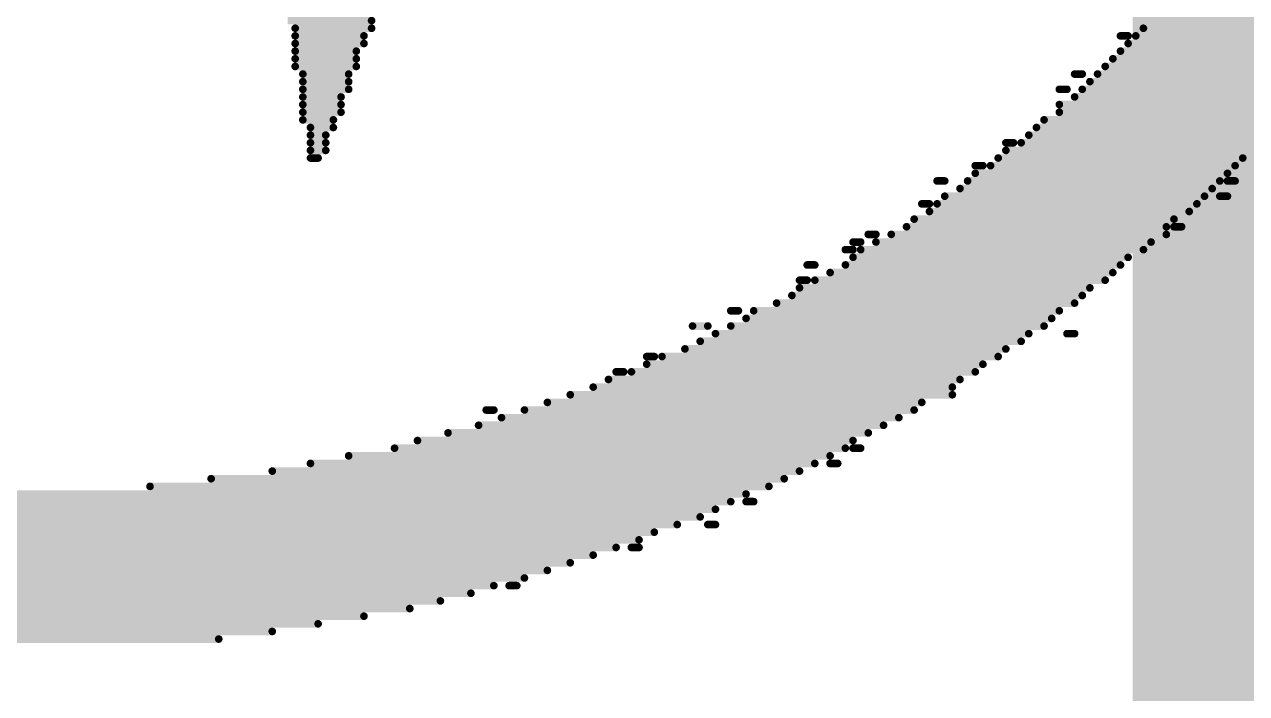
# Model space of a CAD drawing. Header units: inches. Extents: x -5 to 433, y -20 to 71.
# Drawn here: x 20.422 to 24.484, y 48.441 to 50.667 of the extents above; entities that cross this region are included whole.
import ezdxf

# ---------------------------------------------------------------- set-up
doc = ezdxf.new("R2010")
doc.units = ezdxf.units.IN
doc.layers.add('Bottom Overlay', color=54, linetype='Continuous')
doc.layers.add('Top Layer', color=1, linetype='Continuous')

msp = doc.modelspace()

# ---------------------------------------------------------------- hatches: boundary and pattern name
at = {"layer": 'Top Layer'}
for points in [[(24.1554, 38.5064), (29.1842, 38.5064), (29.1842, 54.4576), (24.1554, 54.4576)], [(24.1059, 10.3124), (26.7462, 10.3124), (26.7462, 54.0655), (24.1059, 54.0655)]]:
    msp.add_hatch(color=1, dxfattribs=at).paths.add_polyline_path(points)

# ---------------------------------------------------------------- linework, layer by layer
at = {"layer": 'Bottom Overlay'}
for points in [[(21.2966, 50.6794, 0.0254, 0.0254, 0), (21.576, 50.6794, 0.0254, 0.0254, 0)], [(21.322, 50.654, 0.0254, 0.0254, 0), (21.576, 50.654, 0.0254, 0.0254, 0)], [(24.1414, 50.654, 0.0254, 0.0254, 0), (24.878, 50.654, 0.0254, 0.0254, 0)], [(24.1668, 50.6794, 0.0254, 0.0254, 0), (24.878, 50.6794, 0.0254, 0.0254, 0)], [(21.322, 50.6286, 0.0254, 0.0254, 0), (21.5506, 50.6286, 0.0254, 0.0254, 0)], [(21.322, 50.6032, 0.0254, 0.0254, 0), (21.5506, 50.6032, 0.0254, 0.0254, 0)], [(24.0652, 50.6286, 0.0254, 0.0254, 0), (24.0906, 50.6286, 0.0254, 0.0254, 0)], [(24.0906, 50.6032, 0.0254, 0.0254, 0), (24.8272, 50.6032, 0.0254, 0.0254, 0)], [(24.116, 50.6286, 0.0254, 0.0254, 0), (24.8526, 50.6286, 0.0254, 0.0254, 0)], [(21.322, 50.5778, 0.0254, 0.0254, 0), (21.5252, 50.5778, 0.0254, 0.0254, 0)], [(24.0652, 50.5778, 0.0254, 0.0254, 0), (24.8018, 50.5778, 0.0254, 0.0254, 0)], [(21.322, 50.5524, 0.0254, 0.0254, 0), (21.5252, 50.5524, 0.0254, 0.0254, 0)], [(21.322, 50.527, 0.0254, 0.0254, 0), (21.5252, 50.527, 0.0254, 0.0254, 0)], [(24.0144, 50.527, 0.0254, 0.0254, 0), (24.7764, 50.527, 0.0254, 0.0254, 0)], [(24.0398, 50.5524, 0.0254, 0.0254, 0), (24.8018, 50.5524, 0.0254, 0.0254, 0)], [(21.3474, 50.5016, 0.0254, 0.0254, 0), (21.4998, 50.5016, 0.0254, 0.0254, 0)], [(23.9128, 50.5016, 0.0254, 0.0254, 0), (23.9382, 50.5016, 0.0254, 0.0254, 0)], [(23.989, 50.5016, 0.0254, 0.0254, 0), (24.751, 50.5016, 0.0254, 0.0254, 0)], [(21.3474, 50.4762, 0.0254, 0.0254, 0), (21.4998, 50.4762, 0.0254, 0.0254, 0)], [(21.3474, 50.4508, 0.0254, 0.0254, 0), (21.4998, 50.4508, 0.0254, 0.0254, 0)], [(23.862, 50.4508, 0.0254, 0.0254, 0), (23.8874, 50.4508, 0.0254, 0.0254, 0)], [(23.9382, 50.4508, 0.0254, 0.0254, 0), (24.7002, 50.4508, 0.0254, 0.0254, 0)], [(23.9636, 50.4762, 0.0254, 0.0254, 0), (24.751, 50.4762, 0.0254, 0.0254, 0)], [(21.3474, 50.4254, 0.0254, 0.0254, 0), (21.4744, 50.4254, 0.0254, 0.0254, 0)], [(21.3474, 50.4, 0.0254, 0.0254, 0), (21.4744, 50.4, 0.0254, 0.0254, 0)], [(23.862, 50.4, 0.0254, 0.0254, 0), (24.6494, 50.4, 0.0254, 0.0254, 0)], [(23.9128, 50.4254, 0.0254, 0.0254, 0), (24.6748, 50.4254, 0.0254, 0.0254, 0)], [(21.3474, 50.3746, 0.0254, 0.0254, 0), (21.4744, 50.3746, 0.0254, 0.0254, 0)], [(23.862, 50.3746, 0.0254, 0.0254, 0), (24.624, 50.3746, 0.0254, 0.0254, 0)], [(21.3474, 50.3492, 0.0254, 0.0254, 0), (21.449, 50.3492, 0.0254, 0.0254, 0)], [(21.3728, 50.3238, 0.0254, 0.0254, 0), (21.449, 50.3238, 0.0254, 0.0254, 0)], [(23.7858, 50.3238, 0.0254, 0.0254, 0), (24.5732, 50.3238, 0.0254, 0.0254, 0)], [(23.8112, 50.3492, 0.0254, 0.0254, 0), (24.5986, 50.3492, 0.0254, 0.0254, 0)], [(21.3728, 50.2984, 0.0254, 0.0254, 0), (21.4236, 50.2984, 0.0254, 0.0254, 0)], [(23.7604, 50.2984, 0.0254, 0.0254, 0), (24.5478, 50.2984, 0.0254, 0.0254, 0)], [(21.3728, 50.273, 0.0254, 0.0254, 0), (21.4236, 50.273, 0.0254, 0.0254, 0)], [(21.3728, 50.2476, 0.0254, 0.0254, 0), (21.4236, 50.2476, 0.0254, 0.0254, 0)], [(23.6842, 50.273, 0.0254, 0.0254, 0), (23.7096, 50.273, 0.0254, 0.0254, 0)], [(23.6842, 50.2476, 0.0254, 0.0254, 0), (24.497, 50.2476, 0.0254, 0.0254, 0)], [(23.735, 50.273, 0.0254, 0.0254, 0), (24.5224, 50.273, 0.0254, 0.0254, 0)], [(21.3728, 50.2222, 0.0254, 0.0254, 0), (21.3982, 50.2222, 0.0254, 0.0254, 0)], [(23.5826, 50.1968, 0.0254, 0.0254, 0), (23.608, 50.1968, 0.0254, 0.0254, 0)], [(23.6334, 50.1968, 0.0254, 0.0254, 0), (24.4462, 50.1968, 0.0254, 0.0254, 0)], [(23.6588, 50.2222, 0.0254, 0.0254, 0), (24.4716, 50.2222, 0.0254, 0.0254, 0)], [(23.5826, 50.1714, 0.0254, 0.0254, 0), (24.4208, 50.1714, 0.0254, 0.0254, 0)], [(23.4556, 50.146, 0.0254, 0.0254, 0), (23.481, 50.146, 0.0254, 0.0254, 0)], [(23.5318, 50.1206, 0.0254, 0.0254, 0), (24.37, 50.1206, 0.0254, 0.0254, 0)], [(23.5572, 50.146, 0.0254, 0.0254, 0), (24.3954, 50.146, 0.0254, 0.0254, 0)], [(24.4208, 50.146, 0.0254, 0.0254, 0), (24.4462, 50.146, 0.0254, 0.0254, 0)], [(23.481, 50.0952, 0.0254, 0.0254, 0), (24.3446, 50.0952, 0.0254, 0.0254, 0)], [(24.3954, 50.0952, 0.0254, 0.0254, 0), (24.4208, 50.0952, 0.0254, 0.0254, 0)], [(23.4048, 50.0698, 0.0254, 0.0254, 0), (23.4302, 50.0698, 0.0254, 0.0254, 0)], [(23.4302, 50.0444, 0.0254, 0.0254, 0), (24.2938, 50.0444, 0.0254, 0.0254, 0)], [(23.4556, 50.0698, 0.0254, 0.0254, 0), (24.3192, 50.0698, 0.0254, 0.0254, 0)], [(23.354, 49.9936, 0.0254, 0.0254, 0), (24.2176, 49.9936, 0.0254, 0.0254, 0)], [(23.3794, 50.019, 0.0254, 0.0254, 0), (24.243, 50.019, 0.0254, 0.0254, 0)], [(24.243, 49.9936, 0.0254, 0.0254, 0), (24.2684, 49.9936, 0.0254, 0.0254, 0)], [(23.227, 49.9682, 0.0254, 0.0254, 0), (23.2524, 49.9682, 0.0254, 0.0254, 0)], [(23.3032, 49.9682, 0.0254, 0.0254, 0), (24.2176, 49.9682, 0.0254, 0.0254, 0)], [(23.1508, 49.9174, 0.0254, 0.0254, 0), (23.1762, 49.9174, 0.0254, 0.0254, 0)], [(23.1762, 49.9428, 0.0254, 0.0254, 0), (23.2016, 49.9428, 0.0254, 0.0254, 0)], [(23.2016, 49.9174, 0.0254, 0.0254, 0), (24.1414, 49.9174, 0.0254, 0.0254, 0)], [(23.2524, 49.9428, 0.0254, 0.0254, 0), (24.1668, 49.9428, 0.0254, 0.0254, 0)], [(23.1762, 49.892, 0.0254, 0.0254, 0), (24.0906, 49.892, 0.0254, 0.0254, 0)], [(23.0238, 49.8666, 0.0254, 0.0254, 0), (23.0492, 49.8666, 0.0254, 0.0254, 0)], [(23.1, 49.8412, 0.0254, 0.0254, 0), (24.0398, 49.8412, 0.0254, 0.0254, 0)], [(23.1508, 49.8666, 0.0254, 0.0254, 0), (24.0652, 49.8666, 0.0254, 0.0254, 0)], [(22.9984, 49.8158, 0.0254, 0.0254, 0), (23.0238, 49.8158, 0.0254, 0.0254, 0)], [(22.9984, 49.7904, 0.0254, 0.0254, 0), (23.9636, 49.7904, 0.0254, 0.0254, 0)], [(23.0492, 49.8158, 0.0254, 0.0254, 0), (24.0144, 49.8158, 0.0254, 0.0254, 0)], [(22.973, 49.765, 0.0254, 0.0254, 0), (23.9382, 49.765, 0.0254, 0.0254, 0)], [(22.7698, 49.7142, 0.0254, 0.0254, 0), (22.7952, 49.7142, 0.0254, 0.0254, 0)], [(22.846, 49.7142, 0.0254, 0.0254, 0), (23.862, 49.7142, 0.0254, 0.0254, 0)], [(22.9222, 49.7396, 0.0254, 0.0254, 0), (23.9128, 49.7396, 0.0254, 0.0254, 0)], [(22.8206, 49.6888, 0.0254, 0.0254, 0), (23.8366, 49.6888, 0.0254, 0.0254, 0)], [(22.6428, 49.6634, 0.0254, 0.0254, 0), (22.6936, 49.6634, 0.0254, 0.0254, 0)], [(22.719, 49.638, 0.0254, 0.0254, 0), (23.7604, 49.638, 0.0254, 0.0254, 0)], [(22.7698, 49.6634, 0.0254, 0.0254, 0), (23.8112, 49.6634, 0.0254, 0.0254, 0)], [(23.8874, 49.638, 0.0254, 0.0254, 0), (23.9128, 49.638, 0.0254, 0.0254, 0)], [(22.6174, 49.5872, 0.0254, 0.0254, 0), (23.6842, 49.5872, 0.0254, 0.0254, 0)], [(22.6682, 49.6126, 0.0254, 0.0254, 0), (23.735, 49.6126, 0.0254, 0.0254, 0)], [(22.4904, 49.5618, 0.0254, 0.0254, 0), (22.5158, 49.5618, 0.0254, 0.0254, 0)], [(22.5412, 49.5618, 0.0254, 0.0254, 0), (23.6588, 49.5618, 0.0254, 0.0254, 0)], [(22.3888, 49.511, 0.0254, 0.0254, 0), (22.4142, 49.511, 0.0254, 0.0254, 0)], [(22.4396, 49.511, 0.0254, 0.0254, 0), (23.5826, 49.511, 0.0254, 0.0254, 0)], [(22.4904, 49.5364, 0.0254, 0.0254, 0), (23.608, 49.5364, 0.0254, 0.0254, 0)], [(22.3634, 49.4856, 0.0254, 0.0254, 0), (23.5318, 49.4856, 0.0254, 0.0254, 0)], [(22.2364, 49.4348, 0.0254, 0.0254, 0), (23.5064, 49.4348, 0.0254, 0.0254, 0)], [(22.3126, 49.4602, 0.0254, 0.0254, 0), (23.5064, 49.4602, 0.0254, 0.0254, 0)], [(21.957, 49.384, 0.0254, 0.0254, 0), (21.9824, 49.384, 0.0254, 0.0254, 0)], [(22.084, 49.384, 0.0254, 0.0254, 0), (23.3794, 49.384, 0.0254, 0.0254, 0)], [(22.1602, 49.4094, 0.0254, 0.0254, 0), (23.4048, 49.4094, 0.0254, 0.0254, 0)], [(22.0078, 49.3586, 0.0254, 0.0254, 0), (23.3286, 49.3586, 0.0254, 0.0254, 0)], [(21.83, 49.3078, 0.0254, 0.0254, 0), (23.227, 49.3078, 0.0254, 0.0254, 0)], [(21.9316, 49.3332, 0.0254, 0.0254, 0), (23.2778, 49.3332, 0.0254, 0.0254, 0)], [(21.7284, 49.2824, 0.0254, 0.0254, 0), (23.1762, 49.2824, 0.0254, 0.0254, 0)], [(21.4998, 49.2316, 0.0254, 0.0254, 0), (23.1, 49.2316, 0.0254, 0.0254, 0)], [(21.6522, 49.257, 0.0254, 0.0254, 0), (23.1508, 49.257, 0.0254, 0.0254, 0)], [(23.1762, 49.257, 0.0254, 0.0254, 0), (23.2016, 49.257, 0.0254, 0.0254, 0)], [(21.3728, 49.2062, 0.0254, 0.0254, 0), (23.0492, 49.2062, 0.0254, 0.0254, 0)], [(23.1, 49.2062, 0.0254, 0.0254, 0), (23.1254, 49.2062, 0.0254, 0.0254, 0)], [(21.0426, 49.1554, 0.0254, 0.0254, 0), (22.9476, 49.1554, 0.0254, 0.0254, 0)], [(21.2458, 49.1808, 0.0254, 0.0254, 0), (22.9984, 49.1808, 0.0254, 0.0254, 0)], [(18.02, 49.1046, 0.0254, 0.0254, 0), (22.8206, 49.1046, 0.0254, 0.0254, 0)], [(20.8394, 49.13, 0.0254, 0.0254, 0), (22.8968, 49.13, 0.0254, 0.0254, 0)], [(18.0454, 49.0792, 0.0254, 0.0254, 0), (22.7698, 49.0792, 0.0254, 0.0254, 0)], [(22.8206, 49.0792, 0.0254, 0.0254, 0), (22.846, 49.0792, 0.0254, 0.0254, 0)], [(18.1216, 49.0538, 0.0254, 0.0254, 0), (22.719, 49.0538, 0.0254, 0.0254, 0)], [(18.1978, 49.0284, 0.0254, 0.0254, 0), (22.6682, 49.0284, 0.0254, 0.0254, 0)], [(18.2486, 49.003, 0.0254, 0.0254, 0), (22.592, 49.003, 0.0254, 0.0254, 0)], [(22.6936, 49.003, 0.0254, 0.0254, 0), (22.719, 49.003, 0.0254, 0.0254, 0)], [(18.2994, 48.9776, 0.0254, 0.0254, 0), (22.5158, 48.9776, 0.0254, 0.0254, 0)], [(18.3756, 48.9522, 0.0254, 0.0254, 0), (22.465, 48.9522, 0.0254, 0.0254, 0)], [(18.4264, 48.9268, 0.0254, 0.0254, 0), (22.3888, 48.9268, 0.0254, 0.0254, 0)], [(18.528, 48.9014, 0.0254, 0.0254, 0), (22.3126, 48.9014, 0.0254, 0.0254, 0)], [(22.4396, 48.9268, 0.0254, 0.0254, 0), (22.465, 48.9268, 0.0254, 0.0254, 0)], [(18.6042, 48.876, 0.0254, 0.0254, 0), (22.2364, 48.876, 0.0254, 0.0254, 0)], [(18.6804, 48.8506, 0.0254, 0.0254, 0), (22.1602, 48.8506, 0.0254, 0.0254, 0)], [(18.7566, 48.8252, 0.0254, 0.0254, 0), (22.084, 48.8252, 0.0254, 0.0254, 0)], [(18.8582, 48.7998, 0.0254, 0.0254, 0), (21.9824, 48.7998, 0.0254, 0.0254, 0)], [(22.0332, 48.7998, 0.0254, 0.0254, 0), (22.0586, 48.7998, 0.0254, 0.0254, 0)], [(18.9344, 48.7744, 0.0254, 0.0254, 0), (21.9062, 48.7744, 0.0254, 0.0254, 0)], [(19.036, 48.749, 0.0254, 0.0254, 0), (21.8046, 48.749, 0.0254, 0.0254, 0)], [(19.163, 48.7236, 0.0254, 0.0254, 0), (21.703, 48.7236, 0.0254, 0.0254, 0)], [(19.29, 48.6982, 0.0254, 0.0254, 0), (21.5506, 48.6982, 0.0254, 0.0254, 0)], [(19.4424, 48.6728, 0.0254, 0.0254, 0), (21.3982, 48.6728, 0.0254, 0.0254, 0)], [(19.5948, 48.6474, 0.0254, 0.0254, 0), (21.2458, 48.6474, 0.0254, 0.0254, 0)], [(19.7472, 48.622, 0.0254, 0.0254, 0), (21.068, 48.622, 0.0254, 0.0254, 0)]]:
    msp.add_lwpolyline(points, format="xyseb", dxfattribs=at)
for points in [[(21.3157, 50.654, 0.0127, 0.0127, 1), (21.3284, 50.654, 0.0127, 0.0127, 1)], [(21.5697, 50.6794, 0.0127, 0.0127, 1), (21.5824, 50.6794, 0.0127, 0.0127, 1)], [(21.5697, 50.654, 0.0127, 0.0127, 1), (21.5824, 50.654, 0.0127, 0.0127, 1)], [(24.1351, 50.654, 0.0127, 0.0127, 1), (24.1478, 50.654, 0.0127, 0.0127, 1)], [(21.3157, 50.6286, 0.0127, 0.0127, 1), (21.3284, 50.6286, 0.0127, 0.0127, 1)], [(21.3157, 50.6032, 0.0127, 0.0127, 1), (21.3284, 50.6032, 0.0127, 0.0127, 1)], [(21.5443, 50.6286, 0.0127, 0.0127, 1), (21.557, 50.6286, 0.0127, 0.0127, 1)], [(21.5443, 50.6032, 0.0127, 0.0127, 1), (21.557, 50.6032, 0.0127, 0.0127, 1)], [(24.0589, 50.6286, 0.0127, 0.0127, 1), (24.0716, 50.6286, 0.0127, 0.0127, 1)], [(24.0843, 50.6286, 0.0127, 0.0127, 1), (24.097, 50.6286, 0.0127, 0.0127, 1)], [(24.0843, 50.6032, 0.0127, 0.0127, 1), (24.097, 50.6032, 0.0127, 0.0127, 1)], [(24.1097, 50.6286, 0.0127, 0.0127, 1), (24.1224, 50.6286, 0.0127, 0.0127, 1)], [(21.3157, 50.5778, 0.0127, 0.0127, 1), (21.3284, 50.5778, 0.0127, 0.0127, 1)], [(21.5189, 50.5778, 0.0127, 0.0127, 1), (21.5316, 50.5778, 0.0127, 0.0127, 1)], [(24.0589, 50.5778, 0.0127, 0.0127, 1), (24.0716, 50.5778, 0.0127, 0.0127, 1)], [(21.3157, 50.5524, 0.0127, 0.0127, 1), (21.3284, 50.5524, 0.0127, 0.0127, 1)], [(21.3157, 50.527, 0.0127, 0.0127, 1), (21.3284, 50.527, 0.0127, 0.0127, 1)], [(21.5189, 50.5524, 0.0127, 0.0127, 1), (21.5316, 50.5524, 0.0127, 0.0127, 1)], [(21.5189, 50.527, 0.0127, 0.0127, 1), (21.5316, 50.527, 0.0127, 0.0127, 1)], [(24.0081, 50.527, 0.0127, 0.0127, 1), (24.0208, 50.527, 0.0127, 0.0127, 1)], [(24.0335, 50.5524, 0.0127, 0.0127, 1), (24.0462, 50.5524, 0.0127, 0.0127, 1)], [(21.3411, 50.5016, 0.0127, 0.0127, 1), (21.3538, 50.5016, 0.0127, 0.0127, 1)], [(21.4935, 50.5016, 0.0127, 0.0127, 1), (21.5062, 50.5016, 0.0127, 0.0127, 1)], [(23.9065, 50.5016, 0.0127, 0.0127, 1), (23.9192, 50.5016, 0.0127, 0.0127, 1)], [(23.9319, 50.5016, 0.0127, 0.0127, 1), (23.9446, 50.5016, 0.0127, 0.0127, 1)], [(23.9827, 50.5016, 0.0127, 0.0127, 1), (23.9954, 50.5016, 0.0127, 0.0127, 1)], [(21.3411, 50.4762, 0.0127, 0.0127, 1), (21.3538, 50.4762, 0.0127, 0.0127, 1)], [(21.3411, 50.4508, 0.0127, 0.0127, 1), (21.3538, 50.4508, 0.0127, 0.0127, 1)], [(21.4935, 50.4762, 0.0127, 0.0127, 1), (21.5062, 50.4762, 0.0127, 0.0127, 1)], [(21.4935, 50.4508, 0.0127, 0.0127, 1), (21.5062, 50.4508, 0.0127, 0.0127, 1)], [(23.8557, 50.4508, 0.0127, 0.0127, 1), (23.8684, 50.4508, 0.0127, 0.0127, 1)], [(23.8811, 50.4508, 0.0127, 0.0127, 1), (23.8938, 50.4508, 0.0127, 0.0127, 1)], [(23.9319, 50.4508, 0.0127, 0.0127, 1), (23.9446, 50.4508, 0.0127, 0.0127, 1)], [(23.9573, 50.4762, 0.0127, 0.0127, 1), (23.97, 50.4762, 0.0127, 0.0127, 1)], [(21.3411, 50.4254, 0.0127, 0.0127, 1), (21.3538, 50.4254, 0.0127, 0.0127, 1)], [(21.3411, 50.4, 0.0127, 0.0127, 1), (21.3538, 50.4, 0.0127, 0.0127, 1)], [(21.4681, 50.4254, 0.0127, 0.0127, 1), (21.4808, 50.4254, 0.0127, 0.0127, 1)], [(21.4681, 50.4, 0.0127, 0.0127, 1), (21.4808, 50.4, 0.0127, 0.0127, 1)], [(23.8557, 50.4, 0.0127, 0.0127, 1), (23.8684, 50.4, 0.0127, 0.0127, 1)], [(23.9065, 50.4254, 0.0127, 0.0127, 1), (23.9192, 50.4254, 0.0127, 0.0127, 1)], [(21.3411, 50.3746, 0.0127, 0.0127, 1), (21.3538, 50.3746, 0.0127, 0.0127, 1)], [(21.4681, 50.3746, 0.0127, 0.0127, 1), (21.4808, 50.3746, 0.0127, 0.0127, 1)], [(23.8557, 50.3746, 0.0127, 0.0127, 1), (23.8684, 50.3746, 0.0127, 0.0127, 1)], [(21.3411, 50.3492, 0.0127, 0.0127, 1), (21.3538, 50.3492, 0.0127, 0.0127, 1)], [(21.3665, 50.3238, 0.0127, 0.0127, 1), (21.3792, 50.3238, 0.0127, 0.0127, 1)], [(21.4427, 50.3492, 0.0127, 0.0127, 1), (21.4554, 50.3492, 0.0127, 0.0127, 1)], [(21.4427, 50.3238, 0.0127, 0.0127, 1), (21.4554, 50.3238, 0.0127, 0.0127, 1)], [(23.7795, 50.3238, 0.0127, 0.0127, 1), (23.7922, 50.3238, 0.0127, 0.0127, 1)], [(23.8049, 50.3492, 0.0127, 0.0127, 1), (23.8176, 50.3492, 0.0127, 0.0127, 1)], [(21.3665, 50.2984, 0.0127, 0.0127, 1), (21.3792, 50.2984, 0.0127, 0.0127, 1)], [(21.4173, 50.2984, 0.0127, 0.0127, 1), (21.43, 50.2984, 0.0127, 0.0127, 1)], [(23.7541, 50.2984, 0.0127, 0.0127, 1), (23.7668, 50.2984, 0.0127, 0.0127, 1)], [(21.3665, 50.273, 0.0127, 0.0127, 1), (21.3792, 50.273, 0.0127, 0.0127, 1)], [(21.3665, 50.2476, 0.0127, 0.0127, 1), (21.3792, 50.2476, 0.0127, 0.0127, 1)], [(21.4173, 50.273, 0.0127, 0.0127, 1), (21.43, 50.273, 0.0127, 0.0127, 1)], [(21.4173, 50.2476, 0.0127, 0.0127, 1), (21.43, 50.2476, 0.0127, 0.0127, 1)], [(23.6779, 50.273, 0.0127, 0.0127, 1), (23.6906, 50.273, 0.0127, 0.0127, 1)], [(23.6779, 50.2476, 0.0127, 0.0127, 1), (23.6906, 50.2476, 0.0127, 0.0127, 1)], [(23.7033, 50.273, 0.0127, 0.0127, 1), (23.716, 50.273, 0.0127, 0.0127, 1)], [(23.7287, 50.273, 0.0127, 0.0127, 1), (23.7414, 50.273, 0.0127, 0.0127, 1)], [(21.3665, 50.2222, 0.0127, 0.0127, 1), (21.3792, 50.2222, 0.0127, 0.0127, 1)], [(21.3919, 50.2222, 0.0127, 0.0127, 1), (21.4046, 50.2222, 0.0127, 0.0127, 1)], [(23.5763, 50.1968, 0.0127, 0.0127, 1), (23.589, 50.1968, 0.0127, 0.0127, 1)], [(23.6017, 50.1968, 0.0127, 0.0127, 1), (23.6144, 50.1968, 0.0127, 0.0127, 1)], [(23.6271, 50.1968, 0.0127, 0.0127, 1), (23.6398, 50.1968, 0.0127, 0.0127, 1)], [(23.6525, 50.2222, 0.0127, 0.0127, 1), (23.6652, 50.2222, 0.0127, 0.0127, 1)], [(24.4399, 50.1968, 0.0127, 0.0127, 1), (24.4526, 50.1968, 0.0127, 0.0127, 1)], [(24.4653, 50.2222, 0.0127, 0.0127, 1), (24.478, 50.2222, 0.0127, 0.0127, 1)], [(23.5763, 50.1714, 0.0127, 0.0127, 1), (23.589, 50.1714, 0.0127, 0.0127, 1)], [(24.4145, 50.1714, 0.0127, 0.0127, 1), (24.4272, 50.1714, 0.0127, 0.0127, 1)], [(23.4493, 50.146, 0.0127, 0.0127, 1), (23.462, 50.146, 0.0127, 0.0127, 1)], [(23.4747, 50.146, 0.0127, 0.0127, 1), (23.4874, 50.146, 0.0127, 0.0127, 1)], [(23.5255, 50.1206, 0.0127, 0.0127, 1), (23.5382, 50.1206, 0.0127, 0.0127, 1)], [(23.5509, 50.146, 0.0127, 0.0127, 1), (23.5636, 50.146, 0.0127, 0.0127, 1)], [(24.3637, 50.1206, 0.0127, 0.0127, 1), (24.3764, 50.1206, 0.0127, 0.0127, 1)], [(24.3891, 50.146, 0.0127, 0.0127, 1), (24.4018, 50.146, 0.0127, 0.0127, 1)], [(24.4145, 50.146, 0.0127, 0.0127, 1), (24.4272, 50.146, 0.0127, 0.0127, 1)], [(24.4399, 50.146, 0.0127, 0.0127, 1), (24.4526, 50.146, 0.0127, 0.0127, 1)], [(23.4747, 50.0952, 0.0127, 0.0127, 1), (23.4874, 50.0952, 0.0127, 0.0127, 1)], [(24.3383, 50.0952, 0.0127, 0.0127, 1), (24.351, 50.0952, 0.0127, 0.0127, 1)], [(24.3891, 50.0952, 0.0127, 0.0127, 1), (24.4018, 50.0952, 0.0127, 0.0127, 1)], [(24.4145, 50.0952, 0.0127, 0.0127, 1), (24.4272, 50.0952, 0.0127, 0.0127, 1)], [(23.3985, 50.0698, 0.0127, 0.0127, 1), (23.4112, 50.0698, 0.0127, 0.0127, 1)], [(23.4239, 50.0698, 0.0127, 0.0127, 1), (23.4366, 50.0698, 0.0127, 0.0127, 1)], [(23.4239, 50.0444, 0.0127, 0.0127, 1), (23.4366, 50.0444, 0.0127, 0.0127, 1)], [(23.4493, 50.0698, 0.0127, 0.0127, 1), (23.462, 50.0698, 0.0127, 0.0127, 1)], [(24.2875, 50.0444, 0.0127, 0.0127, 1), (24.3002, 50.0444, 0.0127, 0.0127, 1)], [(24.3129, 50.0698, 0.0127, 0.0127, 1), (24.3256, 50.0698, 0.0127, 0.0127, 1)], [(23.3477, 49.9936, 0.0127, 0.0127, 1), (23.3604, 49.9936, 0.0127, 0.0127, 1)], [(23.3731, 50.019, 0.0127, 0.0127, 1), (23.3858, 50.019, 0.0127, 0.0127, 1)], [(24.2113, 49.9936, 0.0127, 0.0127, 1), (24.224, 49.9936, 0.0127, 0.0127, 1)], [(24.2367, 50.019, 0.0127, 0.0127, 1), (24.2494, 50.019, 0.0127, 0.0127, 1)], [(24.2367, 49.9936, 0.0127, 0.0127, 1), (24.2494, 49.9936, 0.0127, 0.0127, 1)], [(24.2621, 49.9936, 0.0127, 0.0127, 1), (24.2748, 49.9936, 0.0127, 0.0127, 1)], [(23.2207, 49.9682, 0.0127, 0.0127, 1), (23.2334, 49.9682, 0.0127, 0.0127, 1)], [(23.2461, 49.9682, 0.0127, 0.0127, 1), (23.2588, 49.9682, 0.0127, 0.0127, 1)], [(23.2969, 49.9682, 0.0127, 0.0127, 1), (23.3096, 49.9682, 0.0127, 0.0127, 1)], [(24.2113, 49.9682, 0.0127, 0.0127, 1), (24.224, 49.9682, 0.0127, 0.0127, 1)], [(23.1445, 49.9174, 0.0127, 0.0127, 1), (23.1572, 49.9174, 0.0127, 0.0127, 1)], [(23.1699, 49.9428, 0.0127, 0.0127, 1), (23.1826, 49.9428, 0.0127, 0.0127, 1)], [(23.1699, 49.9174, 0.0127, 0.0127, 1), (23.1826, 49.9174, 0.0127, 0.0127, 1)], [(23.1953, 49.9428, 0.0127, 0.0127, 1), (23.208, 49.9428, 0.0127, 0.0127, 1)], [(23.1953, 49.9174, 0.0127, 0.0127, 1), (23.208, 49.9174, 0.0127, 0.0127, 1)], [(23.2461, 49.9428, 0.0127, 0.0127, 1), (23.2588, 49.9428, 0.0127, 0.0127, 1)], [(24.1351, 49.9174, 0.0127, 0.0127, 1), (24.1478, 49.9174, 0.0127, 0.0127, 1)], [(24.1605, 49.9428, 0.0127, 0.0127, 1), (24.1732, 49.9428, 0.0127, 0.0127, 1)], [(23.1699, 49.892, 0.0127, 0.0127, 1), (23.1826, 49.892, 0.0127, 0.0127, 1)], [(24.0843, 49.892, 0.0127, 0.0127, 1), (24.097, 49.892, 0.0127, 0.0127, 1)], [(23.0175, 49.8666, 0.0127, 0.0127, 1), (23.0302, 49.8666, 0.0127, 0.0127, 1)], [(23.0429, 49.8666, 0.0127, 0.0127, 1), (23.0556, 49.8666, 0.0127, 0.0127, 1)], [(23.0937, 49.8412, 0.0127, 0.0127, 1), (23.1064, 49.8412, 0.0127, 0.0127, 1)], [(23.1445, 49.8666, 0.0127, 0.0127, 1), (23.1572, 49.8666, 0.0127, 0.0127, 1)], [(24.0335, 49.8412, 0.0127, 0.0127, 1), (24.0462, 49.8412, 0.0127, 0.0127, 1)], [(24.0589, 49.8666, 0.0127, 0.0127, 1), (24.0716, 49.8666, 0.0127, 0.0127, 1)], [(22.9921, 49.8158, 0.0127, 0.0127, 1), (23.0048, 49.8158, 0.0127, 0.0127, 1)], [(22.9921, 49.7904, 0.0127, 0.0127, 1), (23.0048, 49.7904, 0.0127, 0.0127, 1)], [(23.0175, 49.8158, 0.0127, 0.0127, 1), (23.0302, 49.8158, 0.0127, 0.0127, 1)], [(23.0429, 49.8158, 0.0127, 0.0127, 1), (23.0556, 49.8158, 0.0127, 0.0127, 1)], [(23.9573, 49.7904, 0.0127, 0.0127, 1), (23.97, 49.7904, 0.0127, 0.0127, 1)], [(24.0081, 49.8158, 0.0127, 0.0127, 1), (24.0208, 49.8158, 0.0127, 0.0127, 1)], [(22.9667, 49.765, 0.0127, 0.0127, 1), (22.9794, 49.765, 0.0127, 0.0127, 1)], [(23.9319, 49.765, 0.0127, 0.0127, 1), (23.9446, 49.765, 0.0127, 0.0127, 1)], [(22.7635, 49.7142, 0.0127, 0.0127, 1), (22.7762, 49.7142, 0.0127, 0.0127, 1)], [(22.7889, 49.7142, 0.0127, 0.0127, 1), (22.8016, 49.7142, 0.0127, 0.0127, 1)], [(22.8397, 49.7142, 0.0127, 0.0127, 1), (22.8524, 49.7142, 0.0127, 0.0127, 1)], [(22.9159, 49.7396, 0.0127, 0.0127, 1), (22.9286, 49.7396, 0.0127, 0.0127, 1)], [(23.8557, 49.7142, 0.0127, 0.0127, 1), (23.8684, 49.7142, 0.0127, 0.0127, 1)], [(23.9065, 49.7396, 0.0127, 0.0127, 1), (23.9192, 49.7396, 0.0127, 0.0127, 1)], [(22.8143, 49.6888, 0.0127, 0.0127, 1), (22.827, 49.6888, 0.0127, 0.0127, 1)], [(23.8303, 49.6888, 0.0127, 0.0127, 1), (23.843, 49.6888, 0.0127, 0.0127, 1)], [(22.6365, 49.6634, 0.0127, 0.0127, 1), (22.6492, 49.6634, 0.0127, 0.0127, 1)], [(22.6873, 49.6634, 0.0127, 0.0127, 1), (22.7, 49.6634, 0.0127, 0.0127, 1)], [(22.7127, 49.638, 0.0127, 0.0127, 1), (22.7254, 49.638, 0.0127, 0.0127, 1)], [(22.7635, 49.6634, 0.0127, 0.0127, 1), (22.7762, 49.6634, 0.0127, 0.0127, 1)], [(23.7541, 49.638, 0.0127, 0.0127, 1), (23.7668, 49.638, 0.0127, 0.0127, 1)], [(23.8049, 49.6634, 0.0127, 0.0127, 1), (23.8176, 49.6634, 0.0127, 0.0127, 1)], [(23.8811, 49.638, 0.0127, 0.0127, 1), (23.8938, 49.638, 0.0127, 0.0127, 1)], [(23.9065, 49.638, 0.0127, 0.0127, 1), (23.9192, 49.638, 0.0127, 0.0127, 1)], [(22.6111, 49.5872, 0.0127, 0.0127, 1), (22.6238, 49.5872, 0.0127, 0.0127, 1)], [(22.6619, 49.6126, 0.0127, 0.0127, 1), (22.6746, 49.6126, 0.0127, 0.0127, 1)], [(23.6779, 49.5872, 0.0127, 0.0127, 1), (23.6906, 49.5872, 0.0127, 0.0127, 1)], [(23.7287, 49.6126, 0.0127, 0.0127, 1), (23.7414, 49.6126, 0.0127, 0.0127, 1)], [(22.4841, 49.5618, 0.0127, 0.0127, 1), (22.4968, 49.5618, 0.0127, 0.0127, 1)], [(22.5095, 49.5618, 0.0127, 0.0127, 1), (22.5222, 49.5618, 0.0127, 0.0127, 1)], [(22.5349, 49.5618, 0.0127, 0.0127, 1), (22.5476, 49.5618, 0.0127, 0.0127, 1)], [(23.6525, 49.5618, 0.0127, 0.0127, 1), (23.6652, 49.5618, 0.0127, 0.0127, 1)], [(22.3825, 49.511, 0.0127, 0.0127, 1), (22.3952, 49.511, 0.0127, 0.0127, 1)], [(22.4079, 49.511, 0.0127, 0.0127, 1), (22.4206, 49.511, 0.0127, 0.0127, 1)], [(22.4333, 49.511, 0.0127, 0.0127, 1), (22.446, 49.511, 0.0127, 0.0127, 1)], [(22.4841, 49.5364, 0.0127, 0.0127, 1), (22.4968, 49.5364, 0.0127, 0.0127, 1)], [(23.5763, 49.511, 0.0127, 0.0127, 1), (23.589, 49.511, 0.0127, 0.0127, 1)], [(23.6017, 49.5364, 0.0127, 0.0127, 1), (23.6144, 49.5364, 0.0127, 0.0127, 1)], [(22.3571, 49.4856, 0.0127, 0.0127, 1), (22.3698, 49.4856, 0.0127, 0.0127, 1)], [(23.5255, 49.4856, 0.0127, 0.0127, 1), (23.5382, 49.4856, 0.0127, 0.0127, 1)], [(22.2301, 49.4348, 0.0127, 0.0127, 1), (22.2428, 49.4348, 0.0127, 0.0127, 1)], [(22.3063, 49.4602, 0.0127, 0.0127, 1), (22.319, 49.4602, 0.0127, 0.0127, 1)], [(23.5001, 49.4602, 0.0127, 0.0127, 1), (23.5128, 49.4602, 0.0127, 0.0127, 1)], [(23.5001, 49.4348, 0.0127, 0.0127, 1), (23.5128, 49.4348, 0.0127, 0.0127, 1)], [(21.9507, 49.384, 0.0127, 0.0127, 1), (21.9634, 49.384, 0.0127, 0.0127, 1)], [(21.9761, 49.384, 0.0127, 0.0127, 1), (21.9888, 49.384, 0.0127, 0.0127, 1)], [(22.0777, 49.384, 0.0127, 0.0127, 1), (22.0904, 49.384, 0.0127, 0.0127, 1)], [(22.1539, 49.4094, 0.0127, 0.0127, 1), (22.1666, 49.4094, 0.0127, 0.0127, 1)], [(23.3731, 49.384, 0.0127, 0.0127, 1), (23.3858, 49.384, 0.0127, 0.0127, 1)], [(23.3985, 49.4094, 0.0127, 0.0127, 1), (23.4112, 49.4094, 0.0127, 0.0127, 1)], [(22.0015, 49.3586, 0.0127, 0.0127, 1), (22.0142, 49.3586, 0.0127, 0.0127, 1)], [(23.3223, 49.3586, 0.0127, 0.0127, 1), (23.335, 49.3586, 0.0127, 0.0127, 1)], [(21.8237, 49.3078, 0.0127, 0.0127, 1), (21.8364, 49.3078, 0.0127, 0.0127, 1)], [(21.9253, 49.3332, 0.0127, 0.0127, 1), (21.938, 49.3332, 0.0127, 0.0127, 1)], [(23.2207, 49.3078, 0.0127, 0.0127, 1), (23.2334, 49.3078, 0.0127, 0.0127, 1)], [(23.2715, 49.3332, 0.0127, 0.0127, 1), (23.2842, 49.3332, 0.0127, 0.0127, 1)], [(21.7221, 49.2824, 0.0127, 0.0127, 1), (21.7348, 49.2824, 0.0127, 0.0127, 1)], [(23.1699, 49.2824, 0.0127, 0.0127, 1), (23.1826, 49.2824, 0.0127, 0.0127, 1)], [(21.4935, 49.2316, 0.0127, 0.0127, 1), (21.5062, 49.2316, 0.0127, 0.0127, 1)], [(21.6459, 49.257, 0.0127, 0.0127, 1), (21.6586, 49.257, 0.0127, 0.0127, 1)], [(23.0937, 49.2316, 0.0127, 0.0127, 1), (23.1064, 49.2316, 0.0127, 0.0127, 1)], [(23.1445, 49.257, 0.0127, 0.0127, 1), (23.1572, 49.257, 0.0127, 0.0127, 1)], [(23.1699, 49.257, 0.0127, 0.0127, 1), (23.1826, 49.257, 0.0127, 0.0127, 1)], [(23.1953, 49.257, 0.0127, 0.0127, 1), (23.208, 49.257, 0.0127, 0.0127, 1)], [(21.3665, 49.2062, 0.0127, 0.0127, 1), (21.3792, 49.2062, 0.0127, 0.0127, 1)], [(23.0429, 49.2062, 0.0127, 0.0127, 1), (23.0556, 49.2062, 0.0127, 0.0127, 1)], [(23.0937, 49.2062, 0.0127, 0.0127, 1), (23.1064, 49.2062, 0.0127, 0.0127, 1)], [(23.1191, 49.2062, 0.0127, 0.0127, 1), (23.1318, 49.2062, 0.0127, 0.0127, 1)], [(21.0363, 49.1554, 0.0127, 0.0127, 1), (21.049, 49.1554, 0.0127, 0.0127, 1)], [(21.2395, 49.1808, 0.0127, 0.0127, 1), (21.2522, 49.1808, 0.0127, 0.0127, 1)], [(22.9413, 49.1554, 0.0127, 0.0127, 1), (22.954, 49.1554, 0.0127, 0.0127, 1)], [(22.9921, 49.1808, 0.0127, 0.0127, 1), (23.0048, 49.1808, 0.0127, 0.0127, 1)], [(20.8331, 49.13, 0.0127, 0.0127, 1), (20.8458, 49.13, 0.0127, 0.0127, 1)], [(22.8143, 49.1046, 0.0127, 0.0127, 1), (22.827, 49.1046, 0.0127, 0.0127, 1)], [(22.8905, 49.13, 0.0127, 0.0127, 1), (22.9032, 49.13, 0.0127, 0.0127, 1)], [(22.7635, 49.0792, 0.0127, 0.0127, 1), (22.7762, 49.0792, 0.0127, 0.0127, 1)], [(22.8143, 49.0792, 0.0127, 0.0127, 1), (22.827, 49.0792, 0.0127, 0.0127, 1)], [(22.8397, 49.0792, 0.0127, 0.0127, 1), (22.8524, 49.0792, 0.0127, 0.0127, 1)], [(22.6619, 49.0284, 0.0127, 0.0127, 1), (22.6746, 49.0284, 0.0127, 0.0127, 1)], [(22.7127, 49.0538, 0.0127, 0.0127, 1), (22.7254, 49.0538, 0.0127, 0.0127, 1)], [(22.5857, 49.003, 0.0127, 0.0127, 1), (22.5984, 49.003, 0.0127, 0.0127, 1)], [(22.6873, 49.003, 0.0127, 0.0127, 1), (22.7, 49.003, 0.0127, 0.0127, 1)], [(22.7127, 49.003, 0.0127, 0.0127, 1), (22.7254, 49.003, 0.0127, 0.0127, 1)], [(22.4587, 48.9522, 0.0127, 0.0127, 1), (22.4714, 48.9522, 0.0127, 0.0127, 1)], [(22.5095, 48.9776, 0.0127, 0.0127, 1), (22.5222, 48.9776, 0.0127, 0.0127, 1)], [(22.3063, 48.9014, 0.0127, 0.0127, 1), (22.319, 48.9014, 0.0127, 0.0127, 1)], [(22.3825, 48.9268, 0.0127, 0.0127, 1), (22.3952, 48.9268, 0.0127, 0.0127, 1)], [(22.4333, 48.9268, 0.0127, 0.0127, 1), (22.446, 48.9268, 0.0127, 0.0127, 1)], [(22.4587, 48.9268, 0.0127, 0.0127, 1), (22.4714, 48.9268, 0.0127, 0.0127, 1)], [(22.2301, 48.876, 0.0127, 0.0127, 1), (22.2428, 48.876, 0.0127, 0.0127, 1)], [(22.0777, 48.8252, 0.0127, 0.0127, 1), (22.0904, 48.8252, 0.0127, 0.0127, 1)], [(22.1539, 48.8506, 0.0127, 0.0127, 1), (22.1666, 48.8506, 0.0127, 0.0127, 1)], [(21.9761, 48.7998, 0.0127, 0.0127, 1), (21.9888, 48.7998, 0.0127, 0.0127, 1)], [(22.0269, 48.7998, 0.0127, 0.0127, 1), (22.0396, 48.7998, 0.0127, 0.0127, 1)], [(22.0523, 48.7998, 0.0127, 0.0127, 1), (22.065, 48.7998, 0.0127, 0.0127, 1)], [(21.7983, 48.749, 0.0127, 0.0127, 1), (21.811, 48.749, 0.0127, 0.0127, 1)], [(21.8999, 48.7744, 0.0127, 0.0127, 1), (21.9126, 48.7744, 0.0127, 0.0127, 1)], [(21.5443, 48.6982, 0.0127, 0.0127, 1), (21.557, 48.6982, 0.0127, 0.0127, 1)], [(21.6967, 48.7236, 0.0127, 0.0127, 1), (21.7094, 48.7236, 0.0127, 0.0127, 1)], [(21.3919, 48.6728, 0.0127, 0.0127, 1), (21.4046, 48.6728, 0.0127, 0.0127, 1)], [(21.0617, 48.622, 0.0127, 0.0127, 1), (21.0744, 48.622, 0.0127, 0.0127, 1)], [(21.2395, 48.6474, 0.0127, 0.0127, 1), (21.2522, 48.6474, 0.0127, 0.0127, 1)]]:
    msp.add_lwpolyline(points, format="xyseb", close=True, dxfattribs=at)

doc.saveas('drawing.dxf')
